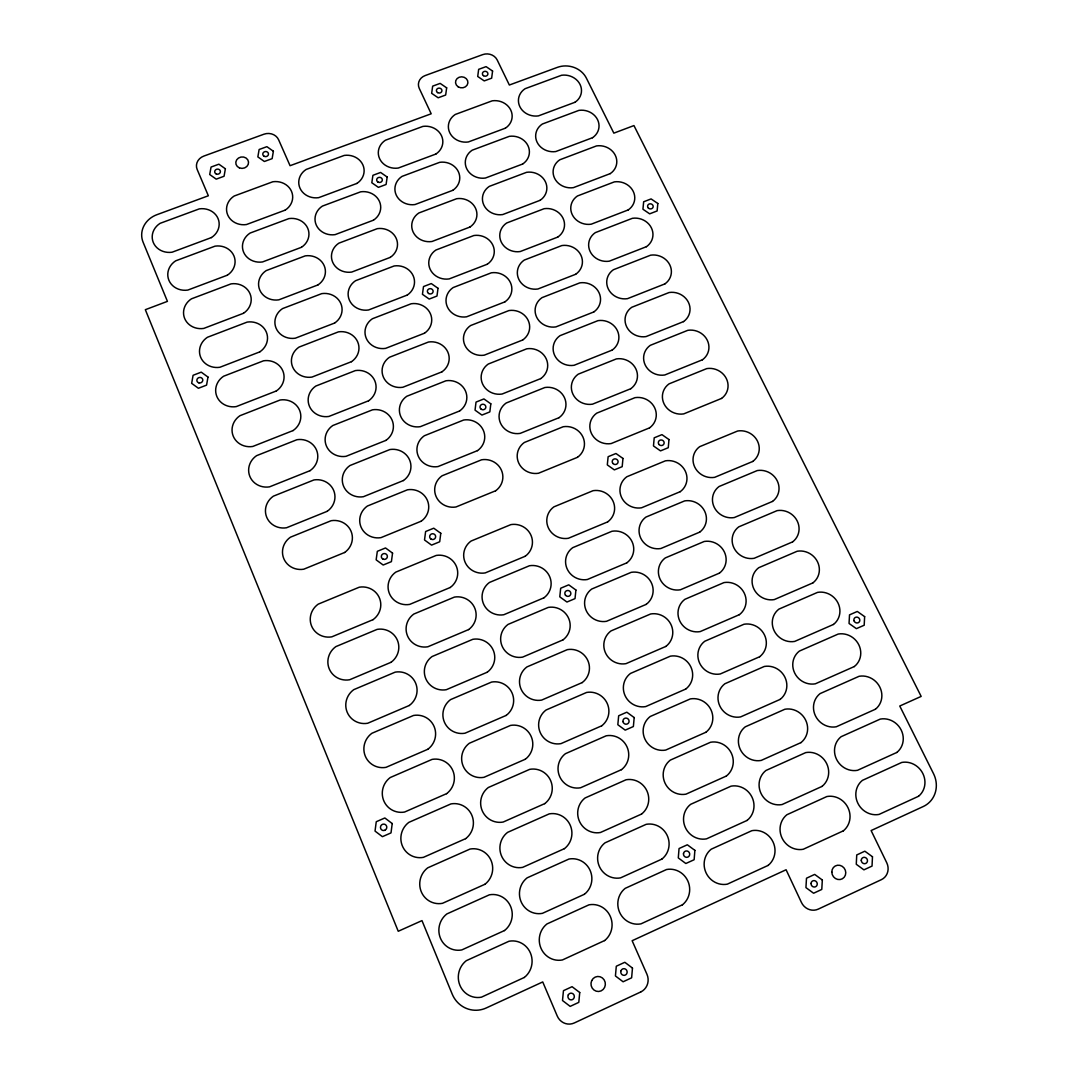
<?xml version="1.0" encoding="UTF-8"?>
<svg xmlns="http://www.w3.org/2000/svg" width="1078" height="1078" viewBox="0 0 1078 1078"><rect width="100%" height="100%" fill="white"/><g stroke="black" fill="none" stroke-linecap="round" stroke-linejoin="round"><path stroke-width="1.5" d="M872.479 856.754L872.035 866.079L863.909 869.852L856.269 864.273L856.74 854.948L864.839 851.189L872.479 856.754M864.637 616.629L864.192 625.227L856.39 628.649L849.046 623.461L849.518 614.864L857.306 611.455L864.637 616.629M822.325 880.012L821.786 889.431L813.594 893.244L805.94 887.612L806.492 878.206L814.685 874.406L822.325 880.012M694.879 850.367L694.138 859.732L685.837 863.505L678.291 857.913L679.046 848.548L687.333 844.788L694.879 850.367M632.476 968.071L631.627 977.813L623.097 981.775L615.43 975.967L616.293 966.225L624.822 962.29L632.476 968.071M668.98 439.568L668.266 447.693L660.504 450.887L653.47 445.942L654.211 437.816L661.959 434.636L668.98 439.568M634.187 717.571L633.379 726.532L625.2 730.129L617.829 724.726L618.664 715.765L626.83 712.194L634.187 717.571M657.823 203.499L657.122 210.951L649.67 213.835L642.933 209.24L643.66 201.775L651.099 198.918L657.823 203.499M622.976 458.46L622.181 466.666L614.352 469.887L607.305 464.901L608.127 456.708L615.956 453.501L622.976 458.46M579.735 992.528L578.792 1002.365L570.168 1006.38L562.5 1000.519L563.457 990.682L572.068 986.693L579.735 992.528M575.908 590.03L575.019 598.613L566.947 602.036L559.778 596.835L560.681 588.238L568.739 584.842L575.908 590.03M490.813 403.832L489.843 411.904L481.933 415.07L475.034 410.152L476.031 402.081L483.914 398.927L490.813 403.832M440.781 533.3L439.703 541.762L431.564 545.118L424.516 539.984L425.621 531.521L433.747 528.193L440.781 533.3M392.217 823.552L391.004 832.903L382.407 836.676L375.023 831.084L376.262 821.719L384.846 817.973L392.217 823.552M492.579 71.04L491.649 78.182L484.224 80.904L477.716 76.471L478.659 69.342L486.084 66.634L492.579 71.04M438.018 288.298L436.981 296.046L429.192 299.064L422.441 294.307L423.506 286.559L431.281 283.568L438.018 288.298M392.554 553.108L391.408 561.638L383.189 565.02L376.141 559.846L377.327 551.316L385.52 547.961L392.554 553.108M446.656 87.844L445.672 95.026L438.167 97.788L431.658 93.328L432.669 86.132L440.161 83.397L446.656 87.844M387.177 177.035L386.086 184.486L378.405 187.356L371.816 182.761L372.921 175.31L380.601 172.453L387.177 177.035M273.381 151.23L272.141 158.641L264.366 161.484L257.858 156.903L259.124 149.505L266.886 146.675L273.381 151.23M207.973 377.057L206.572 385.115L198.419 388.269L191.668 383.35L193.083 375.292L201.236 372.153L207.973 377.057M225.383 168.788L224.062 176.253L216.22 179.137L209.711 174.528L211.059 167.05L218.888 164.193L225.383 168.788M640.736 991.962L574.345 1022.941A13.569 12.923 86.2 0 1 557.232 1016.002L542.733 981.937L486.299 1007.943A26.977 25.872 -84.2 0 1 452.194 994.091L421.983 920.612L398.24 931.271L145.341 309.696L167.427 301.368L143.091 242.186A23.298 20.994 -10.4 0 1 156.862 214.711L208.35 195.765L197.166 169.462A11.454 10.241 -7.1 0 1 203.823 156.081L263.935 134.211A11.346 10.147 -4.3 0 1 278.609 139.749L290.063 165.702L431.187 113.783L419.275 88.423A11.103 9.877 3 0 1 425.204 75.541L482.728 54.614A11.023 9.783 5.4 0 1 497.201 59.991L509.355 85.027L557.339 67.375A22.072 19.633 8.7 0 1 586.378 78.128L613.84 133.146L633.945 125.574L921.164 696.401L899.766 706.023L933.521 773.667A25.602 23.783 52.4 0 1 923.24 806.533L871.118 830.559L886.736 862.737A13.071 12.181 58.6 0 1 881.373 879.661L818.269 909.118A13.152 12.357 62.5 0 1 801.426 902.421L786.091 869.757L632.139 940.717L646.948 974.269A13.435 12.788 78.8 0 1 640.736 991.962M524.312 977.463L481.435 997.177A20.482 19.66 -84.4 0 1 459.902 985.305A20.482 19.66 -84.4 0 1 466.289 960.687L509.005 941.242A20.347 19.579 -88.7 0 1 530.443 953.033A20.347 19.579 -88.7 0 1 524.312 977.463M604.596 940.568L562.42 959.959A20.186 19.458 84.8 0 1 540.967 948.222A20.186 19.458 84.8 0 1 546.95 923.954L588.979 904.833A20.091 19.35 79.9 0 1 610.35 916.489A20.091 19.35 79.9 0 1 604.596 940.568M682.468 904.779L640.965 923.859A19.97 19.202 73.7 0 1 619.581 912.257A19.97 19.202 73.7 0 1 625.213 888.339L666.554 869.515A19.889 19.081 69.5 0 1 687.858 881.036A19.889 19.081 69.5 0 1 682.468 904.779M768.088 865.432L727.313 884.162A19.768 18.878 63.9 0 1 706.009 872.722A19.768 18.878 63.9 0 1 711.237 849.181L751.865 830.68A19.714 18.744 61 0 1 773.088 842.053A19.714 18.744 61 0 1 768.088 865.432M843.36 830.828L803.245 849.262A19.633 18.569 57.9 0 1 782.008 837.97A19.633 18.569 57.9 0 1 786.886 814.739L826.866 796.534A19.579 18.434 55.9 0 1 848.022 807.772A19.579 18.434 55.9 0 1 843.36 830.828M918.523 796.278L879.028 814.429A19.512 18.245 53.6 0 1 857.872 803.258A19.512 18.245 53.6 0 1 862.413 780.364L901.76 762.442A19.458 18.097 52.3 0 1 922.849 773.546A19.458 18.097 52.3 0 1 918.523 796.278M504.477 930.557L461.815 949.92A20.186 19.525 -81.4 0 1 446.871 913.928L489.372 894.821A20.064 19.458 -86.5 0 1 504.477 930.557M584.37 894.295L542.396 913.349A19.903 19.337 85.4 0 1 527.142 877.842L568.955 859.045A19.795 19.229 79.1 0 1 584.37 894.295M661.865 859.112L620.551 877.869A19.687 19.081 71.5 0 1 605.014 842.834L646.167 824.333A19.606 18.959 66.5 0 1 661.865 859.112M747.067 820.439L706.494 838.859A19.512 18.744 60.4 0 1 685.365 827.554A19.512 18.744 60.4 0 1 690.634 804.336L731.059 786.158A19.458 18.609 57.5 0 1 752.121 797.397A19.458 18.609 57.5 0 1 747.067 820.439M822.002 786.414L782.062 804.552A19.391 18.42 54.4 0 1 761.001 793.381A19.391 18.42 54.4 0 1 765.932 770.487L805.738 752.592A19.337 18.286 52.6 0 1 826.718 763.696A19.337 18.286 52.6 0 1 822.002 786.414M896.829 752.457L857.509 770.312A19.269 18.097 50.6 0 1 836.515 759.262A19.269 18.097 50.6 0 1 841.123 736.692L880.295 719.08A19.229 17.962 49.4 0 1 901.208 730.049A19.229 17.962 49.4 0 1 896.829 752.457M484.911 884.283L442.465 903.324A19.916 19.391 -76.8 0 1 427.723 867.83L470.021 849.06A19.768 19.323 -82.8 0 1 484.911 884.283M564.414 848.655L522.641 867.372A19.606 19.215 86.5 0 1 507.603 832.364L549.214 813.89A19.512 19.108 77.7 0 1 564.414 848.655M641.531 814.079L600.433 832.499A19.404 18.959 67.7 0 1 585.098 797.963L626.048 779.771A19.35 18.825 61.9 0 1 641.531 814.079M726.343 776.052L685.958 794.163A19.256 18.609 55.7 0 1 670.314 760.111L710.55 742.243A19.215 18.461 53 0 1 731.436 753.347A19.215 18.461 53 0 1 726.343 776.052M800.941 742.621L761.176 760.435A19.148 18.272 50.4 0 1 740.276 749.399A19.148 18.272 50.4 0 1 745.262 726.828L784.878 709.243A19.108 18.137 48.8 0 1 805.697 720.212A19.108 18.137 48.8 0 1 800.941 742.621M875.417 709.23L836.285 726.774A19.054 17.949 47.2 0 1 815.453 715.859A19.054 17.949 47.2 0 1 820.102 693.599L859.112 676.283A19.013 17.8 46.2 0 1 879.85 687.131A19.013 17.8 46.2 0 1 875.417 709.23M465.629 838.657L423.384 857.36A19.647 19.242 -69.4 0 1 408.845 822.366L450.927 803.918A19.498 19.188 -76 0 1 465.629 838.657M544.727 803.636L503.17 822.042A19.337 19.094 88.7 0 1 488.321 787.506L529.729 769.342A19.229 18.986 74.3 0 1 544.727 803.636M621.48 769.652L580.57 787.762A19.148 18.825 60.7 0 1 565.438 753.684L606.2 735.802A19.094 18.69 54.8 0 1 621.48 769.652M705.888 732.272L665.692 750.072A19.027 18.461 49.5 0 1 650.263 716.479L690.311 698.921A18.986 18.313 47.5 0 1 705.888 732.272M780.149 699.393L740.573 716.924A18.932 18.124 45.6 0 1 719.835 706.009A18.932 18.124 45.6 0 1 724.861 683.762L764.302 666.46A18.892 17.976 44.6 0 1 784.959 677.307A18.892 17.976 44.6 0 1 780.149 699.393M854.302 666.554L815.332 683.816A18.838 17.787 43.5 0 1 794.675 673.022A18.838 17.787 43.5 0 1 799.377 651.085L838.199 634.053A18.798 17.652 42.8 0 1 858.789 644.765A18.798 17.652 42.8 0 1 854.302 666.554M446.588 793.664L404.56 812.044A19.417 19.081 -58.2 0 1 390.236 777.534L432.103 759.384A19.256 19.04 -61.8 0 1 446.588 793.664M525.309 759.235L483.955 777.319A19.054 18.973 -81.3 0 1 469.321 743.268L510.527 725.413A18.973 18.865 61.2 0 1 525.309 759.235M601.699 725.817L560.978 743.631A18.905 18.676 47.2 0 1 546.061 710.011L586.634 692.44A18.878 18.528 44.2 0 1 601.699 725.817M685.716 689.071L645.709 706.575A18.811 18.286 41.9 0 1 630.482 673.44L670.354 656.165A18.771 18.151 41.1 0 1 685.716 689.071M759.64 656.745L720.239 673.979A18.73 17.962 40.4 0 1 699.662 663.186A18.73 17.962 40.4 0 1 704.742 641.262L744.009 624.243A18.69 17.814 40 0 1 764.491 634.969A18.69 17.814 40 0 1 759.64 656.745M833.456 624.458L794.661 641.423A18.636 17.625 39.5 0 1 774.166 630.765A18.636 17.625 39.5 0 1 778.909 609.124L817.569 592.374A18.609 17.491 39.3 0 1 837.997 602.979A18.609 17.491 39.3 0 1 833.456 624.458M427.818 749.277L386.005 767.347A19.215 18.878 -44.6 0 1 371.87 733.296L413.521 715.469A19.067 18.838 -40.9 0 1 427.818 749.277M506.161 715.428L464.995 733.215A18.865 18.784 -21.4 0 1 450.564 699.609L491.568 682.064A18.784 18.676 14.5 0 1 506.161 715.428M582.187 682.59L541.655 700.094A18.717 18.488 28.5 0 1 526.94 666.918L567.311 649.643A18.676 18.339 31.6 0 1 582.187 682.59M665.813 646.45L625.981 663.657A18.622 18.11 33.7 0 1 610.956 630.953L650.64 613.975A18.582 17.962 34.4 0 1 665.813 646.45M739.387 614.662L700.174 631.6A18.542 17.774 35 0 1 679.76 620.941A18.542 17.774 35 0 1 684.88 599.314L723.971 582.592A18.501 17.639 35.2 0 1 744.292 593.183A18.501 17.639 35.2 0 1 739.387 614.662M812.879 582.902L774.26 599.597A18.461 17.45 35.5 0 1 753.926 589.046A18.461 17.45 35.5 0 1 758.723 567.715L797.208 551.235A18.42 17.315 35.6 0 1 817.474 561.719A18.42 17.315 35.6 0 1 812.879 582.902M409.303 705.484L367.692 723.257A19.054 18.663 -33.4 0 1 353.746 689.664L395.208 672.133A18.919 18.609 -27 0 1 409.303 705.484M487.256 672.214L446.305 689.704A18.744 18.515 -12.1 0 1 432.062 656.542L472.865 639.294A18.663 18.42 1.9 0 1 487.256 672.214M562.932 639.914L522.587 657.135A18.582 18.259 15.3 0 1 508.061 624.405L548.257 607.413A18.528 18.124 21.1 0 1 562.932 639.914M646.167 604.394L606.523 621.305A18.461 17.908 26.1 0 1 591.701 589.046L631.196 572.337A18.42 17.774 28 0 1 646.167 604.394M719.417 573.132L680.366 589.787A18.366 17.598 29.7 0 1 660.113 579.25A18.366 17.598 29.7 0 1 665.274 557.932L704.19 541.479A18.326 17.45 30.7 0 1 724.362 551.949A18.326 17.45 30.7 0 1 719.417 573.132M792.586 541.897L754.128 558.31A18.286 17.275 31.6 0 1 733.943 547.88A18.286 17.275 31.6 0 1 738.78 526.846L777.103 510.635A18.245 17.14 32.1 0 1 797.221 520.997A18.245 17.14 32.1 0 1 792.586 541.897M391.044 662.296L349.636 679.76A18.919 18.42 -26.2 0 1 335.864 646.611L377.125 629.377A18.784 18.366 -20.3 0 1 391.044 662.296M468.62 629.579L427.858 646.773A18.636 18.259 -9.9 0 1 413.804 614.056L454.417 597.091A18.542 18.164 -1.3 0 1 468.62 629.579M543.918 597.818L503.776 614.743A18.447 18.03 8.4 0 1 489.452 582.457L529.446 565.748A18.393 17.908 14 0 1 543.918 597.818M626.776 562.878L587.321 579.519A18.313 17.706 20 0 1 572.688 547.678L612.008 531.252A18.272 17.571 22.6 0 1 632.085 541.722A18.272 17.571 22.6 0 1 626.776 562.878M699.703 532.128L660.827 548.527A18.218 17.396 25 0 1 640.736 538.097A18.218 17.396 25 0 1 645.938 517.076L684.665 500.893A18.178 17.261 26.4 0 1 704.689 511.255A18.178 17.261 26.4 0 1 699.703 532.128M772.535 501.418L734.253 517.561A18.124 17.086 27.8 0 1 714.229 507.253A18.124 17.086 27.8 0 1 719.107 486.501L757.268 470.56A18.083 16.965 28.7 0 1 777.225 480.815A18.083 16.965 28.7 0 1 772.535 501.418M373.015 619.675L331.808 636.842A18.784 18.178 -21.6 0 1 318.226 604.138L359.284 587.2A18.663 18.11 -16.7 0 1 373.015 619.675M450.227 587.497L409.653 604.408A18.528 18.003 -8.9 0 1 395.788 572.122L436.199 555.439A18.434 17.922 -2.8 0 1 450.227 587.497M525.175 556.275L485.221 572.917A18.339 17.787 4.7 0 1 471.073 541.048L510.878 524.609A18.272 17.666 9.5 0 1 525.175 556.275M607.642 521.914L568.362 538.286A18.178 17.477 15.3 0 1 548.365 527.856A18.178 17.477 15.3 0 1 553.917 506.849L593.062 490.692A18.137 17.356 18.1 0 1 612.991 501.054A18.137 17.356 18.1 0 1 607.642 521.914M680.231 491.676L641.545 507.792A18.07 17.194 21 0 1 621.602 497.484A18.07 17.194 21 0 1 626.844 476.745L665.395 460.832A18.03 17.073 22.6 0 1 685.271 471.073A18.03 17.073 22.6 0 1 680.231 491.676M752.754 461.451L714.647 477.338A17.976 16.898 24.5 0 1 694.771 467.138A17.976 16.898 24.5 0 1 699.689 446.669L737.675 430.998A17.935 16.776 25.5 0 1 757.484 441.131A17.935 16.776 25.5 0 1 752.754 461.451M344.61 552.502L303.726 569.211A18.596 17.787 -17.3 0 1 283.784 558.606A18.596 17.787 -17.3 0 1 290.44 537.194L331.175 520.701A18.488 17.72 -13.5 0 1 351.051 531.238A18.488 17.72 -13.5 0 1 344.61 552.502M421.228 521.186L380.965 537.639A18.353 17.612 -8 0 1 361.076 527.155A18.353 17.612 -8 0 1 367.382 506.04L407.497 489.789A18.259 17.531 -3.9 0 1 427.319 500.205A18.259 17.531 -3.9 0 1 421.228 521.186M495.611 490.786L455.954 506.983A18.151 17.396 1.4 0 1 436.132 496.621A18.151 17.396 1.4 0 1 442.101 475.775L481.623 459.78A18.083 17.302 5.1 0 1 501.378 470.075A18.083 17.302 5.1 0 1 495.611 490.786M577.485 457.315L538.488 473.255A17.989 17.127 10.2 0 1 518.72 463.014A17.989 17.127 10.2 0 1 524.339 442.479L563.201 426.74A17.935 17.019 12.9 0 1 582.888 436.913A17.935 17.019 12.9 0 1 577.485 457.315M649.549 427.872L611.132 443.57A17.868 16.871 15.8 0 1 591.431 433.437A17.868 16.871 15.8 0 1 596.727 413.157L635.009 397.661A17.814 16.749 17.7 0 1 654.642 407.727A17.814 16.749 17.7 0 1 649.549 427.872M721.559 398.429L683.708 413.898A17.76 16.588 19.8 0 1 664.075 403.886A17.76 16.588 19.8 0 1 669.061 383.862L706.777 368.595A17.72 16.466 21.1 0 1 726.343 378.553A17.72 16.466 21.1 0 1 721.559 398.429M327.2 511.322L286.519 527.762A18.474 17.544 -15.5 0 1 266.724 517.278A18.474 17.544 -15.5 0 1 273.394 496.163L313.941 479.939A18.366 17.477 -12.3 0 1 333.654 490.369A18.366 17.477 -12.3 0 1 327.2 511.322M403.441 480.532L363.38 496.715A18.245 17.369 -7.7 0 1 343.639 486.353A18.245 17.369 -7.7 0 1 349.973 465.521L389.899 449.539A18.151 17.288 -4.2 0 1 409.559 459.848A18.151 17.288 -4.2 0 1 403.441 480.532M477.487 450.631L438.018 466.572A18.043 17.167 0.2 0 1 418.345 456.317A18.043 17.167 0.2 0 1 424.341 435.755L463.675 420.016A17.976 17.073 3.4 0 1 483.281 430.203A17.976 17.073 3.4 0 1 477.487 450.631M558.983 417.712L520.162 433.396A17.868 16.911 8 0 1 500.556 423.263A17.868 16.911 8 0 1 506.202 402.997L544.875 387.514A17.814 16.803 10.5 0 1 564.427 397.58A17.814 16.803 10.5 0 1 558.983 417.712M630.724 388.74L592.482 404.183A17.747 16.655 13.3 0 1 572.93 394.171A17.747 16.655 13.3 0 1 578.253 374.16L616.373 358.907A17.693 16.547 15.2 0 1 635.858 368.865A17.693 16.547 15.2 0 1 630.724 388.74M702.425 359.782L664.735 374.996A17.625 16.399 17.4 0 1 645.25 365.092A17.625 16.399 17.4 0 1 650.277 345.337L687.831 330.313A17.585 16.278 18.8 0 1 707.249 340.163A17.585 16.278 18.8 0 1 702.425 359.782M310.019 470.682L269.527 486.852A18.366 17.315 -14.2 0 1 249.88 476.489A18.366 17.315 -14.2 0 1 256.577 455.671L296.922 439.716A18.259 17.248 -11.4 0 1 316.501 450.011A18.259 17.248 -11.4 0 1 310.019 470.682M385.897 440.403L346.025 456.317A18.137 17.14 -7.4 0 1 326.432 446.063A18.137 17.14 -7.4 0 1 332.792 425.527L372.53 409.815A18.043 17.059 -4.5 0 1 392.042 420.002A18.043 17.059 -4.5 0 1 385.897 440.403M459.592 410.987L420.312 426.672A17.935 16.938 -0.6 0 1 400.773 416.526A17.935 16.938 -0.6 0 1 406.81 396.259L445.955 380.777A17.868 16.844 2.2 0 1 465.413 390.842A17.868 16.844 2.2 0 1 459.592 410.987M540.725 378.607L502.079 394.036A17.76 16.696 6.3 0 1 482.607 384.011A17.76 16.696 6.3 0 1 488.294 364.027L526.792 348.8A17.706 16.588 8.6 0 1 546.196 358.758A17.706 16.588 8.6 0 1 540.725 378.607M612.142 350.107L574.062 365.294A17.625 16.453 11.3 0 1 554.658 355.39A17.625 16.453 11.3 0 1 560.021 335.662L597.967 320.651A17.571 16.345 13.1 0 1 617.317 330.501A17.571 16.345 13.1 0 1 612.142 350.107M683.519 321.608L646.005 336.592A17.504 16.197 15.3 0 1 626.655 326.782A17.504 16.197 15.3 0 1 631.721 307.297L669.115 292.515A17.464 16.089 16.7 0 1 688.397 302.258A17.464 16.089 16.7 0 1 683.519 321.608M293.054 430.58L252.764 446.467A18.259 17.086 -13.2 0 1 233.266 436.226A18.259 17.086 -13.2 0 1 239.976 415.69L280.132 400.005A18.151 17.005 -10.7 0 1 299.563 410.192A18.151 17.005 -10.7 0 1 293.054 430.58M368.582 400.787L328.884 416.445A18.03 16.911 -7.2 0 1 309.453 406.312A18.03 16.911 -7.2 0 1 315.827 386.045L355.376 370.589A17.935 16.83 -4.6 0 1 374.753 380.669A17.935 16.83 -4.6 0 1 368.582 400.787M441.926 371.856L402.822 387.271A17.841 16.709 -1.3 0 1 383.445 377.246A17.841 16.709 -1.3 0 1 389.495 357.249L428.465 342.022A17.76 16.628 1.2 0 1 447.788 351.98A17.76 16.628 1.2 0 1 441.926 371.856M522.682 340.001L484.224 355.174A17.652 16.48 4.9 0 1 464.901 345.27A17.652 16.48 4.9 0 1 470.601 325.543L508.937 310.558A17.598 16.372 7 0 1 528.193 320.409A17.598 16.372 7 0 1 522.682 340.001M593.789 311.96L555.884 326.903A17.517 16.251 9.6 0 1 536.615 317.107A17.517 16.251 9.6 0 1 542.018 297.636L579.802 282.867A17.464 16.143 11.3 0 1 598.991 292.61A17.464 16.143 11.3 0 1 593.789 311.96M664.87 283.918L627.504 298.66A17.396 16.008 13.5 0 1 608.302 288.958A17.396 16.008 13.5 0 1 613.409 269.729L650.64 255.176A17.342 15.9 14.9 0 1 669.775 264.824A17.342 15.9 14.9 0 1 664.87 283.918M276.318 390.977L236.217 406.608A18.151 16.857 -12.4 0 1 216.853 396.475A18.151 16.857 -12.4 0 1 223.591 376.235L263.558 360.793A18.043 16.79 -10.2 0 1 282.84 370.872A18.043 16.79 -10.2 0 1 276.318 390.977M351.482 361.682L311.973 377.084A17.922 16.682 -7.1 0 1 292.677 367.059A17.922 16.682 -7.1 0 1 299.078 347.076L338.438 331.862A17.841 16.601 -4.8 0 1 357.667 341.834A17.841 16.601 -4.8 0 1 351.482 361.682M424.489 333.21L385.56 348.383A17.733 16.493 -1.7 0 1 366.331 338.479A17.733 16.493 -1.7 0 1 372.409 318.738L411.203 303.753A17.652 16.413 0.5 0 1 430.365 313.617A17.652 16.413 0.5 0 1 424.489 333.21M504.881 301.88L466.585 316.811A17.544 16.264 3.8 0 1 447.41 307.001A17.544 16.264 3.8 0 1 453.151 287.556L491.312 272.815A17.491 16.17 5.8 0 1 510.42 282.557A17.491 16.17 5.8 0 1 504.881 301.88M575.665 274.284L537.922 288.998A17.41 16.049 8.2 0 1 518.801 279.296A17.41 16.049 8.2 0 1 524.245 260.081L561.854 245.555A17.356 15.941 9.8 0 1 580.907 255.19A17.356 15.941 9.8 0 1 575.665 274.284M646.436 246.687L609.245 261.186A17.288 15.806 11.9 0 1 590.178 251.592A17.288 15.806 11.9 0 1 595.312 232.632L632.382 218.308A17.235 15.712 13.3 0 1 651.381 227.849A17.235 15.712 13.3 0 1 646.436 246.687M259.785 351.886L219.872 367.275A18.043 16.628 -11.7 0 1 200.67 357.249A18.043 16.628 -11.7 0 1 207.421 337.279L247.185 322.093A17.949 16.561 -9.7 0 1 266.32 332.064A17.949 16.561 -9.7 0 1 259.785 351.886M334.598 323.063L295.278 338.209A17.827 16.466 -6.9 0 1 276.13 328.305A17.827 16.466 -6.9 0 1 282.544 308.591L321.729 293.634A17.733 16.386 -4.8 0 1 340.81 303.484A17.733 16.386 -4.8 0 1 334.598 323.063M407.268 295.062L368.528 309.992A17.625 16.278 -2.1 0 1 349.42 300.183A17.625 16.278 -2.1 0 1 355.538 280.725L394.144 265.97A17.558 16.197 -0.1 0 1 413.17 275.725A17.558 16.197 -0.1 0 1 407.268 295.062M487.296 264.231L449.176 278.919A17.45 16.049 2.9 0 1 430.135 269.217A17.45 16.049 2.9 0 1 435.903 250.029L473.889 235.516A17.383 15.968 4.7 0 1 492.862 245.164A17.383 15.968 4.7 0 1 487.296 264.231M557.771 237.079L520.202 251.551A17.302 15.847 7 0 1 501.216 241.957A17.302 15.847 7 0 1 506.673 222.998L544.134 208.701A17.248 15.752 8.6 0 1 563.039 218.241A17.248 15.752 8.6 0 1 557.771 237.079M628.231 209.927L591.202 224.197A17.167 15.618 10.5 0 1 572.27 214.697A17.167 15.618 10.5 0 1 577.444 195.98L614.352 181.886A17.127 15.523 11.9 0 1 633.217 191.332A17.127 15.523 11.9 0 1 628.231 209.927M243.466 313.294L203.742 328.426A17.935 16.413 -11.2 0 1 184.675 318.509A17.935 16.413 -11.2 0 1 191.453 298.822L231.029 283.878A17.841 16.345 -9.3 0 1 250.029 293.728A17.841 16.345 -9.3 0 1 243.466 313.294M317.929 284.942L278.798 299.846A17.72 16.237 -6.8 0 1 259.771 290.036A17.72 16.237 -6.8 0 1 266.226 270.591L305.222 255.877A17.639 16.17 -4.9 0 1 324.168 265.619A17.639 16.17 -4.9 0 1 317.929 284.942M390.263 257.386L351.697 272.074A17.531 16.062 -2.4 0 1 332.738 262.372A17.531 16.062 -2.4 0 1 338.869 243.17L377.3 228.657A17.45 15.981 -0.6 0 1 396.192 238.319A17.45 15.981 -0.6 0 1 390.263 257.386M469.941 227.054L431.982 241.499A17.342 15.847 2.2 0 1 413.076 231.905A17.342 15.847 2.2 0 1 418.87 212.972L456.695 198.702A17.275 15.766 3.9 0 1 475.533 208.229A17.275 15.766 3.9 0 1 469.941 227.054M540.105 200.319L502.685 214.576A17.194 15.644 6 0 1 483.847 205.076A17.194 15.644 6 0 1 489.331 186.373L526.616 172.305A17.14 15.55 7.5 0 1 545.401 181.737A17.14 15.55 7.5 0 1 540.105 200.319M610.256 173.612L573.375 187.653A17.073 15.429 9.4 0 1 554.591 178.261A17.073 15.429 9.4 0 1 559.792 159.787L596.538 145.907A17.019 15.335 10.6 0 1 615.269 155.245A17.019 15.335 10.6 0 1 610.256 173.612M227.35 275.2L187.815 290.076A17.827 16.197 -10.7 0 1 168.896 280.267A17.827 16.197 -10.7 0 1 175.674 260.836L215.061 246.148A17.733 16.13 -9 0 1 233.926 255.89A17.733 16.13 -9 0 1 227.35 275.2M301.463 247.293L262.506 261.954A17.625 16.035 -6.7 0 1 243.641 252.252A17.625 16.035 -6.7 0 1 250.096 233.064L288.917 218.591A17.531 15.954 -4.9 0 1 307.729 228.24A17.531 15.954 -4.9 0 1 301.463 247.293M373.473 220.181L335.083 234.64A17.437 15.86 -2.7 0 1 316.258 225.032A17.437 15.86 -2.7 0 1 322.416 206.087L360.672 191.817A17.356 15.779 -1 0 1 379.429 201.357A17.356 15.779 -1 0 1 373.473 220.181M452.787 190.321L415.003 204.55A17.248 15.644 1.6 0 1 396.232 195.064A17.248 15.644 1.6 0 1 402.054 176.374L439.703 162.32A17.181 15.564 3.2 0 1 458.406 171.766A17.181 15.564 3.2 0 1 452.787 190.321M522.641 164.031L485.396 178.045A17.1 15.442 5.1 0 1 466.68 168.653A17.1 15.442 5.1 0 1 472.204 150.192L509.328 136.34A17.046 15.361 6.5 0 1 527.977 145.692A17.046 15.361 6.5 0 1 522.641 164.031M592.496 137.728L555.776 151.553A16.965 15.24 8.3 0 1 537.114 142.256A16.965 15.24 8.3 0 1 542.355 124.024L578.94 110.374A16.911 15.146 9.6 0 1 597.535 119.618A16.911 15.146 9.6 0 1 592.496 137.728M211.436 237.564L172.089 252.212A17.733 15.981 -10.2 0 1 153.305 242.51A17.733 15.981 -10.2 0 1 160.11 223.335L199.309 208.876A17.639 15.914 -8.7 0 1 218.039 218.524A17.639 15.914 -8.7 0 1 211.436 237.564M285.212 210.116L246.431 224.547A17.517 15.82 -6.6 0 1 227.701 214.94A17.517 15.82 -6.6 0 1 234.182 196.021L272.815 181.764A17.437 15.752 -5 0 1 291.491 191.305A17.437 15.752 -5 0 1 285.212 210.116M356.885 183.435L318.67 197.665A17.329 15.644 -2.9 0 1 299.98 188.165A17.329 15.644 -2.9 0 1 306.152 169.462L344.246 155.421A17.261 15.577 -1.3 0 1 362.868 164.867A17.261 15.577 -1.3 0 1 356.885 183.435M435.849 154.06L398.227 168.06A17.154 15.442 1.1 0 1 379.604 158.668A17.154 15.442 1.1 0 1 385.439 140.221L422.926 126.395A17.086 15.361 2.5 0 1 441.495 135.734A17.086 15.361 2.5 0 1 435.849 154.06M505.393 128.174L468.31 141.973A17.005 15.254 4.4 0 1 449.728 132.675A17.005 15.254 4.4 0 1 455.28 114.457L492.242 100.82A16.938 15.173 5.7 0 1 510.756 110.064A16.938 15.173 5.7 0 1 505.393 128.174M574.951 102.289L538.38 115.898A16.871 15.052 7.4 0 1 519.865 106.695A16.871 15.052 7.4 0 1 525.121 88.692L561.557 75.258A16.817 14.957 8.6 0 1 580.018 84.407A16.817 14.957 8.6 0 1 574.951 102.289M481.233 409.236A2.938 2.776 5 0 0 485.855 407.268A2.938 2.776 5 0 0 481.704 404.466A2.938 2.776 5 0 0 481.233 409.236M428.559 293.459A2.884 2.668 1.8 0 0 433.113 291.586A2.884 2.668 1.8 0 0 429.057 288.864A2.884 2.668 1.8 0 0 428.559 293.459M378.001 182.074A2.83 2.56 0.1 0 0 382.34 179.999A2.83 2.56 0.1 0 0 378.176 177.641A2.83 2.56 0.1 0 0 378.001 182.074M683.465 853.776A3.234 3.113 65 0 0 687.926 857.077A3.234 3.113 65 0 0 688.37 851.553A3.234 3.113 65 0 0 683.465 853.776M623.003 721.667A3.113 3.032 47.5 0 0 628.043 723.513A3.113 3.032 47.5 0 0 627.005 718.258A3.113 3.032 47.5 0 0 623.003 721.667M565.505 595.258A3.032 2.938 20.4 0 0 570.666 594.53A3.032 2.938 20.4 0 0 567.365 590.501A3.032 2.938 20.4 0 0 565.505 595.258M648.377 208.067A2.816 2.547 13.5 0 0 653.079 207.178A2.816 2.547 13.5 0 0 649.697 203.85A2.816 2.547 13.5 0 0 648.377 208.067M854.005 620.739A3.072 2.87 40.8 0 0 859.045 622.181A3.072 2.87 40.8 0 0 857.495 617.209A3.072 2.87 40.8 0 0 854.005 620.739M385.183 830.087A3.234 3.153 -61.6 0 0 385.25 824.522A3.234 3.153 -61.6 0 0 380.453 827.338A3.234 3.153 -61.6 0 0 385.183 830.087M198.931 382.879A2.991 2.762 -13.7 0 0 202.731 379.496A2.991 2.762 -13.7 0 0 197.813 378.23A2.991 2.762 -13.7 0 0 198.931 382.879M658.995 444.473A2.938 2.776 20.4 0 0 663.981 443.799A2.938 2.776 20.4 0 0 660.72 439.986A2.938 2.776 20.4 0 0 658.995 444.473M612.883 463.419A2.951 2.803 17.7 0 0 617.91 462.745A2.951 2.803 17.7 0 0 614.649 458.891A2.951 2.803 17.7 0 0 612.883 463.419M483.443 75.649A2.762 2.452 5.3 0 0 487.889 74.166A2.762 2.452 5.3 0 0 484.13 71.458A2.762 2.452 5.3 0 0 483.443 75.649M437.547 92.573A2.776 2.479 3.3 0 0 441.926 90.862A2.776 2.479 3.3 0 0 438.018 88.315A2.776 2.479 3.3 0 0 437.547 92.573M811.02 883.461A3.274 3.086 61.5 0 0 815.534 886.776A3.274 3.086 61.5 0 0 815.857 881.211A3.274 3.086 61.5 0 0 811.02 883.461M861.268 860.325A3.261 3.045 58.4 0 0 865.944 863.37A3.261 3.045 58.4 0 0 865.917 857.832A3.261 3.045 58.4 0 0 861.268 860.325M568.308 994.846A3.382 3.221 85.5 0 0 571.165 999.899A3.382 3.221 85.5 0 0 573.887 994.819A3.382 3.221 85.5 0 0 568.308 994.846M620.982 970.739A3.355 3.194 79.4 0 0 624.431 975.334A3.355 3.194 79.4 0 0 626.466 969.984A3.355 3.194 79.4 0 0 620.982 970.739M264.245 156.323A2.843 2.547 -4.6 0 0 268.476 153.979A2.843 2.547 -4.6 0 0 264.164 151.904A2.843 2.547 -4.6 0 0 264.245 156.323M216.287 173.989A2.87 2.56 -6.9 0 0 220.411 171.429A2.87 2.56 -6.9 0 0 215.977 169.556A2.87 2.56 -6.9 0 0 216.287 173.989M431.079 539.121A3.005 2.911 -2.2 0 0 435.66 536.709A3.005 2.911 -2.2 0 0 431.227 534.082A3.005 2.911 -2.2 0 0 431.079 539.121M383.135 559.172A3.032 2.924 -9.6 0 0 387.366 556.14A3.032 2.924 -9.6 0 0 382.569 554.132A3.032 2.924 -9.6 0 0 383.135 559.172M458.123 86.779A6.212 5.525 4.3 0 0 467.892 82.952A6.212 5.525 4.3 0 0 459.134 77.266A6.212 5.525 4.3 0 0 458.123 86.779M831.812 872.102A7.317 6.859 59.9 0 0 842.376 878.772A7.317 6.859 59.9 0 0 842.174 866.294A7.317 6.859 59.9 0 0 831.812 872.102M591.701 980.603A7.533 7.196 82.4 0 0 598.681 991.49A7.533 7.196 82.4 0 0 604.138 979.848A7.533 7.196 82.4 0 0 591.701 980.603M239.437 167.898A6.387 5.727 -5.7 0 0 248.533 162.05A6.387 5.727 -5.7 0 0 238.521 158.021A6.387 5.727 -5.7 0 0 239.437 167.898"/></g></svg>
